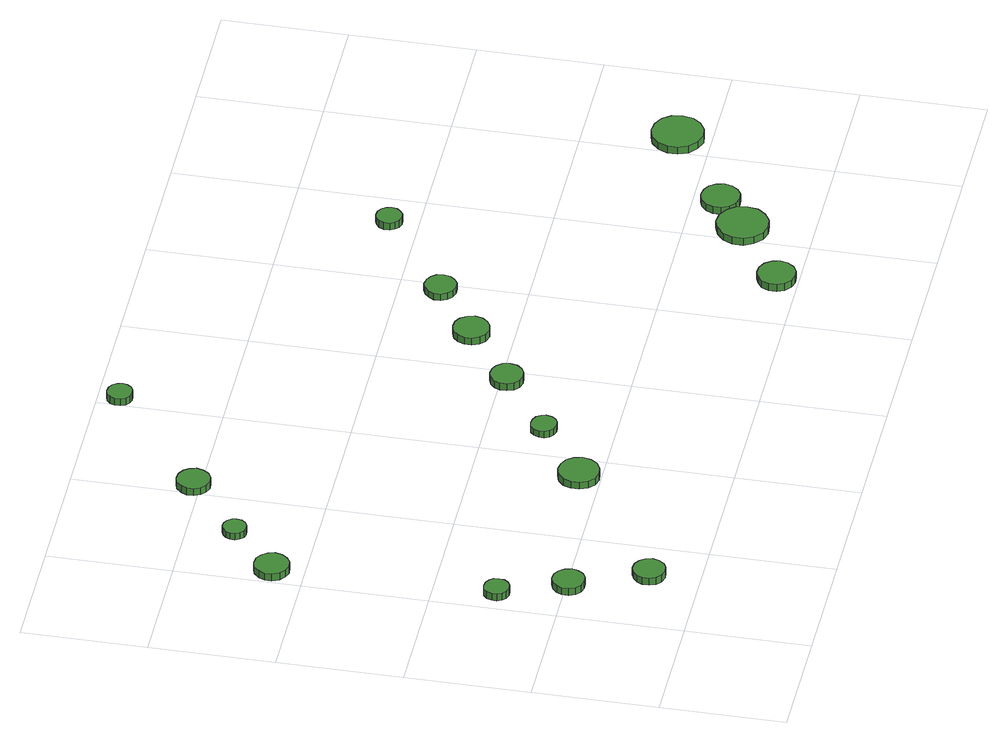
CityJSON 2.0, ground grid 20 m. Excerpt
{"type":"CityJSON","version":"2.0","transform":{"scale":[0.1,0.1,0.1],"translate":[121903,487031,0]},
"CityObjects":{
"tree1":{"type":"SolitaryVegetationObject","attributes":{"function":"something"},"geometry":[{"type":"MultiSurface","lod":"1","boundaries":[[[0,1,2,3,4,5,6,7,8,9,10,11,12,13,14]],[[15,16,17,18,19,20,21,22,23,24,25,26,27,28,29]],[[0,29,28,1]],[[1,28,27,2]],[[2,27,26,3]],[[3,26,25,4]],[[4,25,24,5]],[[5,24,23,6]],[[6,23,22,7]],[[7,22,21,8]],[[8,21,20,9]],[[9,20,19,10]],[[10,19,18,11]],[[11,18,17,12]],[[12,17,16,13]],[[13,16,15,14]],[[14,15,29,0]]]}]},
"tree2":{"type":"SolitaryVegetationObject","attributes":{"function":"something"},"geometry":[{"type":"MultiSurface","lod":"1","boundaries":[[[30,31,32,33,34,35,36,37,38,39,40,41,42,43,44]],[[45,46,47,48,49,50,51,52,53,54,55,56,57,58,59]],[[30,59,58,31]],[[31,58,57,32]],[[32,57,56,33]],[[33,56,55,34]],[[34,55,54,35]],[[35,54,53,36]],[[36,53,52,37]],[[37,52,51,38]],[[38,51,50,39]],[[39,50,49,40]],[[40,49,48,41]],[[41,48,47,42]],[[42,47,46,43]],[[43,46,45,44]],[[44,45,59,30]]]}]},
"tree3":{"type":"SolitaryVegetationObject","attributes":{"function":"something"},"geometry":[{"type":"MultiSurface","lod":"1","boundaries":[[[60,61,62,63,64,65,66,67,68,69,70,71,72,73,74]],[[75,76,77,78,79,80,81,82,83,84,85,86,87,88,89]],[[60,89,88,61]],[[61,88,87,62]],[[62,87,86,63]],[[63,86,85,64]],[[64,85,84,65]],[[65,84,83,66]],[[66,83,82,67]],[[67,82,81,68]],[[68,81,80,69]],[[69,80,79,70]],[[70,79,78,71]],[[71,78,77,72]],[[72,77,76,73]],[[73,76,75,74]],[[74,75,89,60]]]}]},
"tree4":{"type":"SolitaryVegetationObject","attributes":{"function":"something"},"geometry":[{"type":"MultiSurface","lod":"1","boundaries":[[[90,91,92,93,94,95,96,97,98,99,100,101,102,103,104]],[[105,106,107,108,109,110,111,112,113,114,115,116,117,118,119]],[[90,119,118,91]],[[91,118,117,92]],[[92,117,116,93]],[[93,116,115,94]],[[94,115,114,95]],[[95,114,113,96]],[[96,113,112,97]],[[97,112,111,98]],[[98,111,110,99]],[[99,110,109,100]],[[100,109,108,101]],[[101,108,107,102]],[[102,107,106,103]],[[103,106,105,104]],[[104,105,119,90]]]}]},
"tree5":{"type":"SolitaryVegetationObject","attributes":{"function":"something"},"geometry":[{"type":"MultiSurface","lod":"1","boundaries":[[[120,121,122,123,124,125,126,127,128,129,130,131,132,133,134]],[[135,136,137,138,139,140,141,142,143,144,145,146,147,148,149]],[[120,149,148,121]],[[121,148,147,122]],[[122,147,146,123]],[[123,146,145,124]],[[124,145,144,125]],[[125,144,143,126]],[[126,143,142,127]],[[127,142,141,128]],[[128,141,140,129]],[[129,140,139,130]],[[130,139,138,131]],[[131,138,137,132]],[[132,137,136,133]],[[133,136,135,134]],[[134,135,149,120]]]}]},
"tree6":{"type":"SolitaryVegetationObject","attributes":{"function":"something"},"geometry":[{"type":"MultiSurface","lod":"1","boundaries":[[[150,151,152,153,154,155,156,157,158,159,160,161,162,163,164]],[[165,166,167,168,169,170,171,172,173,174,175,176,177,178,179]],[[150,179,178,151]],[[151,178,177,152]],[[152,177,176,153]],[[153,176,175,154]],[[154,175,174,155]],[[155,174,173,156]],[[156,173,172,157]],[[157,172,171,158]],[[158,171,170,159]],[[159,170,169,160]],[[160,169,168,161]],[[161,168,167,162]],[[162,167,166,163]],[[163,166,165,164]],[[164,165,179,150]]]}]},
"tree7":{"type":"SolitaryVegetationObject","attributes":{"function":"something"},"geometry":[{"type":"MultiSurface","lod":"1","boundaries":[[[180,181,182,183,184,185,186,187,188,189,190,191,192,193,194]],[[195,196,197,198,199,200,201,202,203,204,205,206,207,208,209]],[[180,209,208,181]],[[181,208,207,182]],[[182,207,206,183]],[[183,206,205,184]],[[184,205,204,185]],[[185,204,203,186]],[[186,203,202,187]],[[187,202,201,188]],[[188,201,200,189]],[[189,200,199,190]],[[190,199,198,191]],[[191,198,197,192]],[[192,197,196,193]],[[193,196,195,194]],[[194,195,209,180]]]}]},
"tree8":{"type":"SolitaryVegetationObject","attributes":{"function":"something"},"geometry":[{"type":"MultiSurface","lod":"1","boundaries":[[[210,211,212,213,214,215,216,217,218,219,220,221,222,223,224]],[[225,226,227,228,229,230,231,232,233,234,235,236,237,238,239]],[[210,239,238,211]],[[211,238,237,212]],[[212,237,236,213]],[[213,236,235,214]],[[214,235,234,215]],[[215,234,233,216]],[[216,233,232,217]],[[217,232,231,218]],[[218,231,230,219]],[[219,230,229,220]],[[220,229,228,221]],[[221,228,227,222]],[[222,227,226,223]],[[223,226,225,224]],[[224,225,239,210]]]}]},
"tree9":{"type":"SolitaryVegetationObject","attributes":{"function":"something"},"geometry":[{"type":"MultiSurface","lod":"1","boundaries":[[[240,241,242,243,244,245,246,247,248,249,250,251,252,253,254]],[[255,256,257,258,259,260,261,262,263,264,265,266,267,268,269]],[[240,269,268,241]],[[241,268,267,242]],[[242,267,266,243]],[[243,266,265,244]],[[244,265,264,245]],[[245,264,263,246]],[[246,263,262,247]],[[247,262,261,248]],[[248,261,260,249]],[[249,260,259,250]],[[250,259,258,251]],[[251,258,257,252]],[[252,257,256,253]],[[253,256,255,254]],[[254,255,269,240]]]}]},
"tree10":{"type":"SolitaryVegetationObject","attributes":{"function":"something"},"geometry":[{"type":"MultiSurface","lod":"1","boundaries":[[[270,271,272,273,274,275,276,277,278,279,280,281,282,283,284]],[[285,286,287,288,289,290,291,292,293,294,295,296,297,298,299]],[[270,299,298,271]],[[271,298,297,272]],[[272,297,296,273]],[[273,296,295,274]],[[274,295,294,275]],[[275,294,293,276]],[[276,293,292,277]],[[277,292,291,278]],[[278,291,290,279]],[[279,290,289,280]],[[280,289,288,281]],[[281,288,287,282]],[[282,287,286,283]],[[283,286,285,284]],[[284,285,299,270]]]}]},
"tree11":{"type":"SolitaryVegetationObject","attributes":{"function":"something"},"geometry":[{"type":"MultiSurface","lod":"1","boundaries":[[[300,301,302,303,304,305,306,307,308,309,310,311,312,313,314]],[[315,316,317,318,319,320,321,322,323,324,325,326,327,328,329]],[[300,329,328,301]],[[301,328,327,302]],[[302,327,326,303]],[[303,326,325,304]],[[304,325,324,305]],[[305,324,323,306]],[[306,323,322,307]],[[307,322,321,308]],[[308,321,320,309]],[[309,320,319,310]],[[310,319,318,311]],[[311,318,317,312]],[[312,317,316,313]],[[313,316,315,314]],[[314,315,329,300]]]}]},
"tree12":{"type":"SolitaryVegetationObject","attributes":{"function":"something"},"geometry":[{"type":"MultiSurface","lod":"1","boundaries":[[[330,331,332,333,334,335,336,337,338,339,340,341,342,343,344]],[[345,346,347,348,349,350,351,352,353,354,355,356,357,358,359]],[[330,359,358,331]],[[331,358,357,332]],[[332,357,356,333]],[[333,356,355,334]],[[334,355,354,335]],[[335,354,353,336]],[[336,353,352,337]],[[337,352,351,338]],[[338,351,350,339]],[[339,350,349,340]],[[340,349,348,341]],[[341,348,347,342]],[[342,347,346,343]],[[343,346,345,344]],[[344,345,359,330]]]}]},
"tree13":{"type":"SolitaryVegetationObject","attributes":{"function":"something"},"geometry":[{"type":"MultiSurface","lod":"1","boundaries":[[[360,361,362,363,364,365,366,367,368,369,370,371,372,373,374]],[[375,376,377,378,379,380,381,382,383,384,385,386,387,388,389]],[[360,389,388,361]],[[361,388,387,362]],[[362,387,386,363]],[[363,386,385,364]],[[364,385,384,365]],[[365,384,383,366]],[[366,383,382,367]],[[367,382,381,368]],[[368,381,380,369]],[[369,380,379,370]],[[370,379,378,371]],[[371,378,377,372]],[[372,377,376,373]],[[373,376,375,374]],[[374,375,389,360]]]}]},
"tree14":{"type":"SolitaryVegetationObject","attributes":{"function":"something"},"geometry":[{"type":"MultiSurface","lod":"1","boundaries":[[[390,391,392,393,394,395,396,397,398,399,400,401,402,403,404]],[[405,406,407,408,409,410,411,412,413,414,415,416,417,418,419]],[[390,419,418,391]],[[391,418,417,392]],[[392,417,416,393]],[[393,416,415,394]],[[394,415,414,395]],[[395,414,413,396]],[[396,413,412,397]],[[397,412,411,398]],[[398,411,410,399]],[[399,410,409,400]],[[400,409,408,401]],[[401,408,407,402]],[[402,407,406,403]],[[403,406,405,404]],[[404,405,419,390]]]}]},
"tree15":{"type":"SolitaryVegetationObject","attributes":{"function":"something"},"geometry":[{"type":"MultiSurface","lod":"1","boundaries":[[[420,421,422,423,424,425,426,427,428,429,430,431,432,433,434]],[[435,436,437,438,439,440,441,442,443,444,445,446,447,448,449]],[[420,449,448,421]],[[421,448,447,422]],[[422,447,446,423]],[[423,446,445,424]],[[424,445,444,425]],[[425,444,443,426]],[[426,443,442,427]],[[427,442,441,428]],[[428,441,440,429]],[[429,440,439,430]],[[430,439,438,431]],[[431,438,437,432]],[[432,437,436,433]],[[433,436,435,434]],[[434,435,449,420]]]}]},
"tree16":{"type":"SolitaryVegetationObject","attributes":{"function":"something"},"geometry":[{"type":"MultiSurface","lod":"1","boundaries":[[[450,451,452,453,454,455,456,457,458,459,460,461,462,463,464]],[[465,466,467,468,469,470,471,472,473,474,475,476,477,478,479]],[[450,479,478,451]],[[451,478,477,452]],[[452,477,476,453]],[[453,476,475,454]],[[454,475,474,455]],[[455,474,473,456]],[[456,473,472,457]],[[457,472,471,458]],[[458,471,470,459]],[[459,470,469,460]],[[460,469,468,461]],[[461,468,467,462]],[[462,467,466,463]],[[463,466,465,464]],[[464,465,479,450]]]}]},
"tree17":{"type":"SolitaryVegetationObject","attributes":{"function":"something"},"geometry":[{"type":"MultiSurface","lod":"1","boundaries":[[[480,481,482,483,484,485,486,487,488,489,490,491,492,493,494]],[[495,496,497,498,499,500,501,502,503,504,505,506,507,508,509]],[[480,509,508,481]],[[481,508,507,482]],[[482,507,506,483]],[[483,506,505,484]],[[484,505,504,485]],[[485,504,503,486]],[[486,503,502,487]],[[487,502,501,488]],[[488,501,500,489]],[[489,500,499,490]],[[490,499,498,491]],[[491,498,497,492]],[[492,497,496,493]],[[493,496,495,494]],[[494,495,509,480]]]}]}
},
"vertices":[
[53,300,20],[52,308,20],[47,315,20],[40,319,20],[31,320,20],[23,318,20],[17,312,20],[14,304,20],[14,296,20],[17,288,20],[23,283,20],[31,280,20],[40,281,20],[47,285,20],[52,292,20],[52,292,7],[47,285,7],[40,281,7],[31,280,7],[23,283,7],[17,288,7],[14,296,7],[14,304,7],[17,312,7],[23,318,7],[31,320,7],[40,319,7],[47,315,7],[52,308,7],[53,300,7],
[105,196,16],[102,207,16],[96,215,16],[87,221,16],[76,222,16],[66,219,16],[58,211,16],[54,202,16],[54,191,16],[58,181,16],[66,174,16],[76,171,16],[87,172,16],[96,177,16],[102,186,16],[102,186,3],[96,177,3],[87,172,3],[76,171,3],[66,174,3],[58,181,3],[54,191,3],[54,202,3],[58,211,3],[66,219,3],[76,222,3],[87,221,3],[96,215,3],[102,207,3],[105,196,3],
[156,80,15],[153,91,15],[147,99,15],[138,105,15],[127,106,15],[117,102,15],[109,95,15],[105,86,15],[105,75,15],[109,65,15],[117,58,15],[127,55,15],[138,56,15],[147,61,15],[153,70,15],[153,70,2],[147,61,2],[138,56,2],[127,55,2],[117,58,2],[109,65,2],[105,75,2],[105,86,2],[109,95,2],[117,102,2],[127,106,2],[138,105,2],[147,99,2],[153,91,2],[156,80,2],
[59,652,15],[56,663,15],[49,672,15],[40,678,15],[28,679,15],[17,676,15],[9,668,15],[4,657,15],[4,646,15],[9,635,15],[17,628,15],[28,624,15],[40,625,15],[49,631,15],[56,640,15],[56,640,2],[49,631,2],[40,625,2],[28,624,2],[17,628,2],[9,635,2],[4,646,2],[4,657,2],[9,668,2],[17,676,2],[28,679,2],[40,678,2],[49,672,2],[56,663,2],[59,652,2],
[132,726,15],[131,733,15],[126,740,15],[119,744,15],[111,745,15],[104,742,15],[98,737,15],[95,730,15],[95,722,15],[98,715,15],[104,709,15],[111,707,15],[119,708,15],[126,712,15],[131,718,15],[131,718,3],[126,712,3],[119,708,3],[111,707,3],[104,709,3],[98,715,3],[95,722,3],[95,730,3],[98,737,3],[104,742,3],[111,745,3],[119,744,3],[126,740,3],[131,733,3],[132,726,3],
[387,235,17],[384,248,17],[376,259,17],[364,265,17],[351,267,17],[338,263,17],[328,254,17],[323,241,17],[323,228,17],[328,215,17],[338,206,17],[351,202,17],[364,204,17],[376,210,17],[384,221,17],[384,221,4],[376,210,4],[364,204,4],[351,202,4],[338,206,4],[328,215,4],[323,228,4],[323,241,4],[328,254,4],[338,263,4],[351,267,4],[364,265,4],[376,259,4],[384,248,4],[387,235,4],
[244,811,18],[241,822,18],[235,830,18],[225,836,18],[214,837,18],[204,834,18],[196,826,18],[191,816,18],[191,805,18],[196,795,18],[204,788,18],[214,784,18],[225,785,18],[235,791,18],[241,800,18],[241,800,5],[235,791,5],[225,785,5],[214,784,5],[204,788,5],[196,795,5],[191,805,5],[191,816,5],[196,826,5],[204,834,5],[214,837,5],[225,836,5],[235,830,5],[241,822,5],[244,811,5],
[485,311,15],[483,319,15],[478,326,15],[470,330,15],[462,331,15],[453,329,15],[447,323,15],[443,315,15],[443,306,15],[447,298,15],[453,293,15],[462,290,15],[470,291,15],[478,295,15],[483,302,15],[483,302,3],[478,295,3],[470,291,3],[462,290,3],[453,293,3],[447,298,3],[443,306,3],[443,315,3],[447,323,3],[453,329,3],[462,331,3],[470,330,3],[478,326,3],[483,319,3],[485,311,3],
[604,391,15],[602,402,15],[595,411,15],[586,416,15],[575,417,15],[564,414,15],[556,407,15],[552,397,15],[552,386,15],[556,375,15],[564,368,15],[575,365,15],[586,366,15],[595,371,15],[602,380,15],[602,380,2],[595,371,2],[586,366,2],[575,365,2],[564,368,2],[556,375,2],[552,386,2],[552,397,2],[556,407,2],[564,414,2],[575,417,2],[586,416,2],[595,411,2],[602,402,2],[604,391,2],
[437,965,17],[435,973,17],[430,980,17],[423,984,17],[414,985,17],[406,983,17],[400,977,17],[397,969,17],[397,961,17],[400,953,17],[406,948,17],[414,945,17],[423,946,17],[430,950,17],[435,957,17],[435,957,4],[430,950,4],[423,946,4],[414,945,4],[406,948,4],[400,953,4],[397,961,4],[397,969,4],[400,977,4],[406,983,4],[414,985,4],[423,984,4],[430,980,4],[435,973,4],[437,965,4],
[712,467,16],[709,479,16],[702,489,16],[692,495,16],[680,496,16],[668,492,16],[660,484,16],[655,473,16],[655,461,16],[660,450,16],[668,442,16],[680,438,16],[692,440,16],[702,446,16],[709,455,16],[709,455,3],[702,446,3],[692,440,3],[680,438,3],[668,442,3],[660,450,3],[655,461,3],[655,473,3],[660,484,3],[668,492,3],[680,496,3],[692,495,3],[702,489,3],[709,479,3],[712,467,3],
[944,35,14],[941,47,14],[933,58,14],[922,64,14],[910,65,14],[898,61,14],[888,53,14],[883,41,14],[883,29,14],[888,17,14],[898,8,14],[910,5,14],[922,6,14],[933,12,14],[941,23,14],[941,23,1],[933,12,1],[922,6,1],[910,5,1],[898,8,1],[888,17,1],[883,29,1],[883,41,1],[888,53,1],[898,61,1],[910,65,1],[922,64,1],[933,58,1],[941,47,1],[944,35,1],
[809,535,14],[807,546,14],[801,554,14],[792,559,14],[781,561,14],[771,557,14],[764,550,14],[759,541,14],[759,530,14],[764,521,14],[771,514,14],[781,510,14],[792,511,14],[801,517,14],[807,525,14],[807,525,2],[801,517,2],[792,511,2],[781,510,2],[771,514,2],[764,521,2],[759,530,2],[759,541,2],[764,550,2],[771,557,2],[781,561,2],[792,559,2],[801,554,2],[807,546,2],[809,535,2],
[1070,111,14],[1067,128,14],[1057,141,14],[1042,150,14],[1025,152,14],[1009,146,14],[996,135,14],[989,119,14],[989,102,14],[996,87,14],[1009,75,14],[1025,70,14],[1042,72,14],[1057,81,14],[1067,94,14],[1067,94,1],[1057,81,1],[1042,72,1],[1025,70,1],[1009,75,1],[996,87,1],[989,102,1],[989,119,1],[996,135,1],[1009,146,1],[1025,152,1],[1042,150,1],[1057,141,1],[1067,128,1],[1070,111,1],
[962,647,15],[960,655,15],[955,662,15],[948,666,15],[939,667,15],[931,664,15],[925,659,15],[921,651,15],[921,642,15],[925,635,15],[931,629,15],[939,626,15],[948,627,15],[955,632,15],[960,638,15],[960,638,2],[955,632,2],[948,627,2],[939,626,2],[931,629,2],[925,635,2],[921,642,2],[921,651,2],[925,659,2],[931,664,2],[939,667,2],[948,666,2],[955,662,2],[960,655,2],[962,647,2],
[1121,157,14],[1118,170,14],[1111,180,14],[1100,186,14],[1087,188,14],[1075,184,14],[1065,175,14],[1060,164,14],[1060,151,14],[1065,139,14],[1075,131,14],[1087,127,14],[1100,128,14],[1111,135,14],[1118,145,14],[1118,145,1],[1111,135,1],[1100,128,1],[1087,127,1],[1075,131,1],[1065,139,1],[1060,151,1],[1060,164,1],[1065,175,1],[1075,184,1],[1087,188,1],[1100,186,1],[1111,180,1],[1118,170,1],[1121,157,1],
[1277,253,16],[1274,270,16],[1264,284,16],[1249,292,16],[1232,294,16],[1216,289,16],[1203,277,16],[1196,262,16],[1196,245,16],[1203,229,16],[1216,218,16],[1232,212,16],[1249,214,16],[1264,223,16],[1274,236,16],[1274,236,3],[1264,223,3],[1249,214,3],[1232,212,3],[1216,218,3],[1203,229,3],[1196,245,3],[1196,262,3],[1203,277,3],[1216,289,3],[1232,294,3],[1249,292,3],[1264,284,3],[1274,270,3],[1277,253,3]
]}
